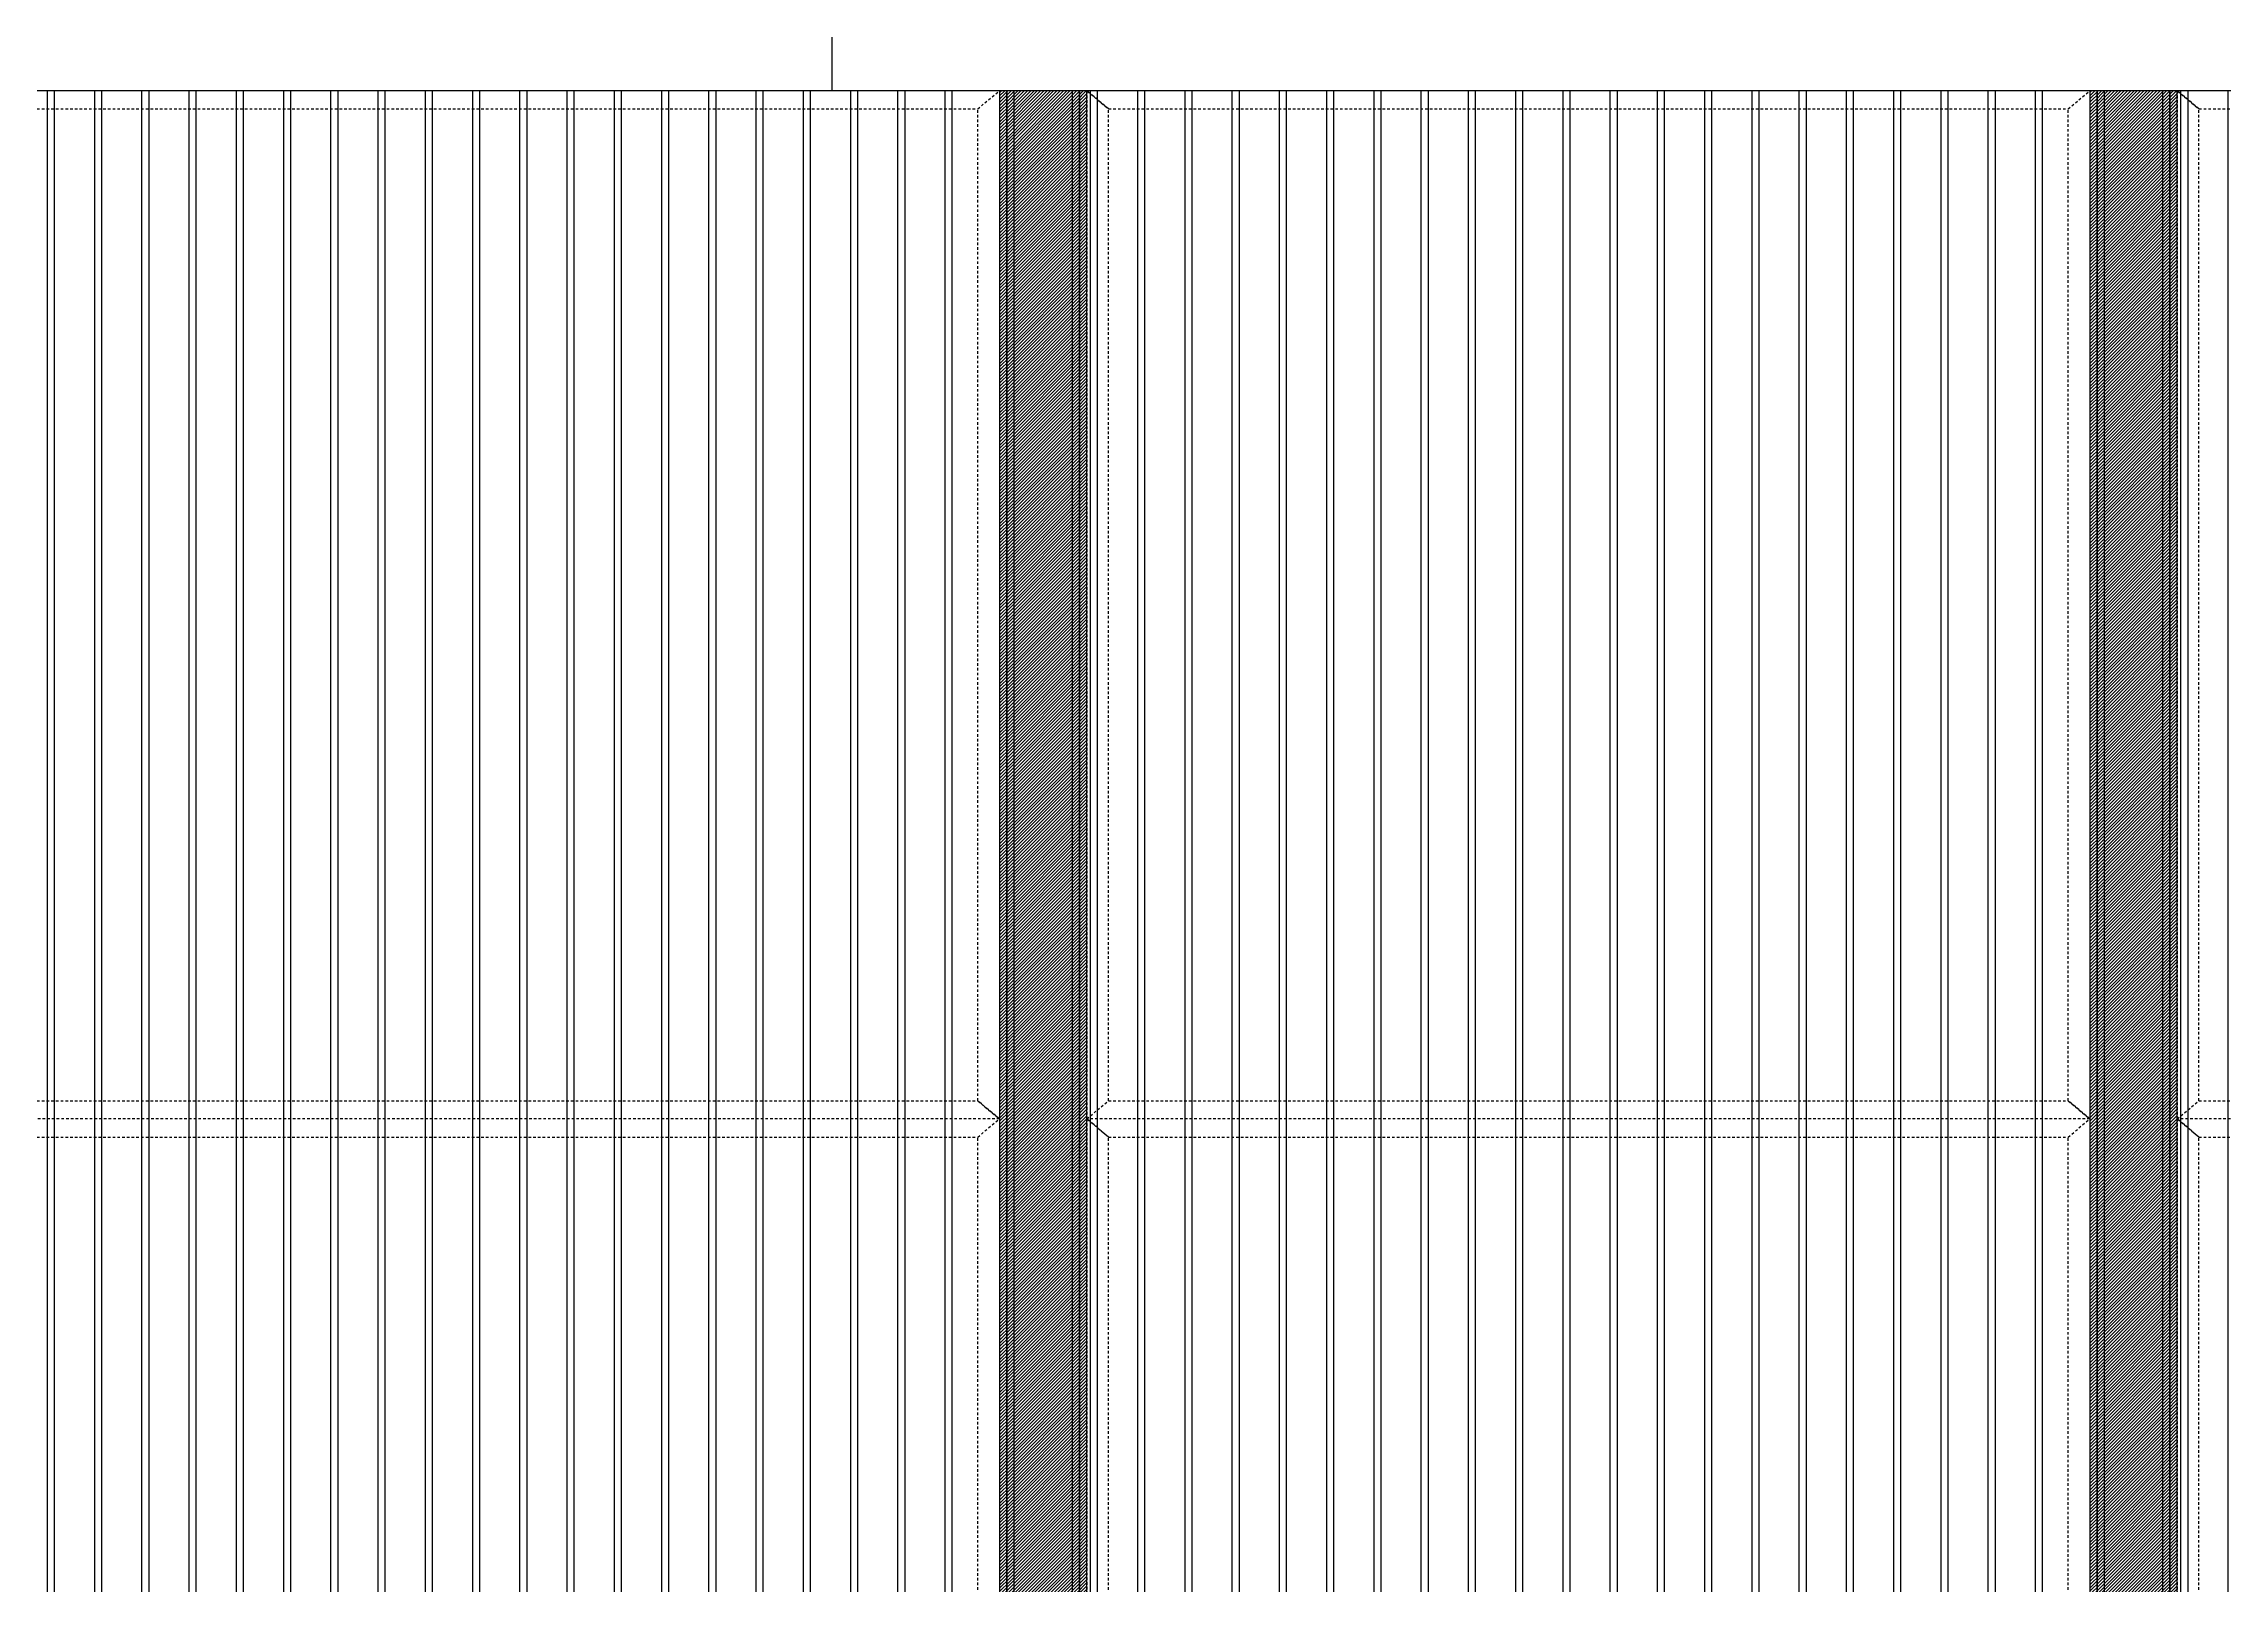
# Model space of a CAD drawing. Header units: millimetres. Extents: x 652937 to 1670132, y 1473552 to 2851037.
# Drawn here: x 821586 to 824586, y 1524885 to 1527005 of the extents above; entities that cross this region are included whole.
import ezdxf
from ezdxf.enums import TextEntityAlignment as Align
from ezdxf.xclip import XClip

# ---------------------------------------------------------------- set-up
doc = ezdxf.new("R2010")
doc.units = ezdxf.units.MM
doc.header["$XCLIPFRAME"] = 0
for name, pattern in [('TA_GL_005.00000', [13.75, 5, -1.25, 1.25, -1.25, 5]), ('TA_HL_001.00000', [6.5, 3.55, -2.95]), ('XKITLINE00', [0]), ('XKITLINE02', [4, 2, -2])]:
    doc.linetypes.add(name, pattern=pattern)
doc.layers.get('Defpoints').update_dxf_attribs({"color": 255})
doc.layers.add('000 - 0_HIDE_OBJ_FRAMING_DEF_SUB', color=1, linetype='Continuous', plot=False)
for name, color, linetype in [('000 - 0_SYM_DWG_GRID-BUBBLE_MAIN_COLOR_1', 3, 'Continuous'), ('000 - 0_SYM_DWG_GRIDLINE_MAIN_COLOR_251', 251, 'Continuous'), ('010 - ASPG_EXTR_MAIN_COLOR_2', 2, 'Continuous'), ('010 - ASPG_EXTR_WIPEOUT_', 250, 'Continuous'), ('010 - ASPG_FRAMING_MAIN_COLOR_1', 3, 'Continuous'), ('010 - ASPG_FRAMING_SUB_COLOR_2', 1, 'Continuous'), ('010 - ASPG_FRAMING_SUB_COLOR_3', 251, 'Continuous'), ('S-DIM', 7, 'Continuous')]:
    doc.layers.add(name, color=color, linetype=linetype)
doc.layers.add('000_AREA_ASPG_AREA_HATCH_', color=7, linetype='Continuous', true_color=0xff8700, plot=False)
doc.layers.add('000_AREA_ASPG_AREA_MAIN_COLOR_1', color=7, linetype='Continuous', true_color=0xff8700, plot=False)
for name, color, linetype, lineweight in [('A-230-M_FLOOR', 2, 'Continuous', 25), ('Bolt', 7, 'Continuous', 0), ('Part', 2, 'Continuous', 0)]:
    doc.layers.add(name, color=color, linetype=linetype, lineweight=lineweight)
doc.styles.add('Arial', font='arial.ttf')
doc.styles.add('TA', font='', dxfattribs={"height": 4.5})
doc.styles.get('TA').set_extended_font_data('Cordia New')
doc.dimstyles.new('Dim 40 - Cen', dxfattribs={"dimscale": 0.04, "dimtxt": 3, "dimasz": 1, "dimexe": 0, "dimexo": 1, "dimgap": 1.5, "dimtad": 1, "dimdec": 0, "dimlfac": 1000, "dimzin": 1, "dimdsep": 46, "dimtxsty": 'Arial', "dimblk": 'CEN1', "dimcen": 0.09, "dimclrd": 1, "dimclre": 49, "dimclrt": 3, "dimadec": 0, "dimazin": 0, "dimtfac": 1, "dimtdec": 0, "dimtix": 1, "dimtofl": 0, "dimtmove": 2, "dimatfit": 3, "dimfxl": 1, "dimtfill": 1, "dimtolj": 1, "dimtzin": 0, "dimarcsym": 1})

# ---------------------------------------------------------------- blocks, each defined once
blk = doc.blocks.new('*U6169')
at = {"layer": '000 - 0_SYM_DWG_GRIDLINE_MAIN_COLOR_251', "linetype": 'ByBlock', "ltscale": 5}
blk.add_line((16, 0), (-308.662, 0), dxfattribs=at)
at = {"style": 'TA', "flags": 1}
blk.add_attdef('LOCATION', (6, -6), '', height=4.5, rotation=270, dxfattribs=at)
at = {"layer": '000 - 0_SYM_DWG_GRID-BUBBLE_MAIN_COLOR_1', "style": 'Arial'}
blk.add_attdef('GRID-HEAD', text='', height=4, rotation=90, dxfattribs=at).set_placement((50, 0), align=Align.MIDDLE_CENTER)
blk = doc.blocks.new('*U6164')
at = {"layer": '000 - 0_SYM_DWG_GRIDLINE_MAIN_COLOR_251', "linetype": 'ByBlock', "ltscale": 5}
blk.add_line((200, 0), (-30071, 0), dxfattribs=at)
at = {"style": 'TA', "flags": 1}
blk.add_attdef('LOCATION', (6, -6), '', height=4.5, rotation=270, dxfattribs=at)
blk = doc.blocks.new('W-1-PP18-ST_ENT3_REV02_20260413-044638_PP18_ENT3_ELE2-DIMS-2')
at = {"color": 6, "linetype": 'TA_GL_005.00000', "rotation": 180}
blk.add_blockref('*U6164', (-7244, 114420), dxfattribs=at)
at = {"layer": '000 - 0_SYM_DWG_GRIDLINE_MAIN_COLOR_251', "color": 6, "xscale": 50, "yscale": 50, "zscale": 50, "rotation": 270}
blk.add_blockref('*U6169', (0, 100920), dxfattribs=at)
blk = doc.blocks.new('GM_Louver Grill Vertical Z1 - Z Profile-V141-ENT 3 ELE-4 Sheet')
at = {"layer": '000 - 0_HIDE_OBJ_FRAMING_DEF_SUB'}
blk.add_line((187463.5, 105550), (187463.5, 114870), dxfattribs=at)
blk = doc.blocks.new('E4')
at = {"layer": '000 - 0_HIDE_OBJ_FRAMING_DEF_SUB'}
for points in [[(-1563166.2, 114870), (-1564666.2, 114870), (-1564666.2, 105550), (-1563166.2, 105550)], [(-1563166.2, 114870), (-1561666.2, 114870), (-1561666.2, 105550), (-1563166.2, 105550)], [(-1560166.2, 114870), (-1561666.2, 114870), (-1561666.2, 105550), (-1560166.2, 105550)], [(-1564616.2, 114820), (-1563216.2, 114820), (-1563216.2, 105600), (-1564616.2, 105600)], [(-1563116.2, 114820), (-1561716.2, 114820), (-1561716.2, 105600), (-1563116.2, 105600)], [(-1561616.2, 114820), (-1560216.2, 114820), (-1560216.2, 105600), (-1561616.2, 105600)]]:
    blk.add_lwpolyline(points, close=True, dxfattribs=at)
at = {"layer": '000 - 0_HIDE_OBJ_FRAMING_DEF_SUB', "color": 8}
for p in [(-1751929.7, 0), (-1751854.7, 0), (-1751779.7, 0), (-1751704.7, 0), (-1751629.7, 0), (-1751554.7, 0), (-1751479.7, 0), (-1751404.7, 0), (-1751329.7, 0), (-1751254.7, 0), (-1751179.7, 0), (-1751104.7, 0), (-1751029.7, 0), (-1750954.7, 0), (-1750879.7, 0), (-1750804.7, 0), (-1750729.7, 0), (-1750504.7, 0), (-1750429.7, 0), (-1750354.7, 0), (-1750279.7, 0), (-1750204.7, 0), (-1750129.7, 0), (-1750054.7, 0), (-1749979.7, 0), (-1749904.7, 0), (-1749829.7, 0), (-1749754.7, 0), (-1749679.7, 0), (-1749604.7, 0), (-1749529.7, 0), (-1749454.7, 0), (-1749379.7, 0), (-1749304.7, 0), (-1749229.7, 0), (-1749004.7, 0)]:
    blk.add_blockref('GM_Louver Grill Vertical Z1 - Z Profile-V141-ENT 3 ELE-4 Sheet', p, dxfattribs=at)
blk = doc.blocks.new('*A3534110')
at = {"layer": 'Part', "linetype": 'XKITLINE00', "lineweight": 0}
for p, q in [((616.947209, 162.330227), (616.947209, 162.430227)), ((616.947209, 162.430227), (619.147209, 162.430227)), ((619.147209, 162.330227), (616.947209, 162.330227)), ((619.147209, 162.330227), (619.147209, 162.430227)), ((619.147209, 162.430227), (619.147211, 162.430227)), ((619.147211, 162.330227), (619.147209, 162.330227))]:
    blk.add_line(p, q, dxfattribs=at)
at = {"layer": 'Part', "linetype": 'XKITLINE02', "lineweight": 0}
for p, q in [((616.947211, 162.330227), (616.947211, 162.430227)), ((619.147209, 162.430227), (619.147211, 162.430227)), ((619.147209, 162.330227), (619.147211, 162.330227)), ((619.147211, 162.330227), (619.147211, 162.430227))]:
    blk.add_line(p, q, dxfattribs=at)
blk = doc.blocks.new('*A3535111')
at = {"layer": 'Part', "linetype": 'XKITLINE00', "lineweight": 0}
for p, q in [((618.077209, 162.330227), (618.077209, 162.230227)), ((618.677209, 162.280227), (618.677209, 162.330227)), ((618.677209, 162.280227), (618.127209, 162.280227)), ((618.127209, 162.280227), (618.127209, 162.230227))]:
    blk.add_line(p, q, dxfattribs=at)
at = {"layer": 'Part', "linetype": 'XKITLINE02', "lineweight": 0}
for p, q in [((618.077209, 162.330227), (618.67721, 162.330227)), ((618.67721, 162.330227), (618.67721, 162.280227)), ((618.07721, 161.730227), (618.077209, 162.230227)), ((618.127209, 162.230227), (618.12721, 161.730227)), ((618.077209, 161.730227), (618.12721, 161.730227))]:
    blk.add_line(p, q, dxfattribs=at)
blk = doc.blocks.new('*A3537113')
at = {"layer": 'Bolt', "linetype": 'XKITLINE02', "lineweight": 0}
for p, q in [((618.20641, 162.030227), (617.77721, 162.030227)), ((618.07721, 162.100227), (618.01721, 162.100227)), ((618.12721, 162.200227), (618.07721, 162.200227)), ((618.07721, 161.960227), (618.01721, 161.960227)), ((618.12721, 161.860227), (618.07721, 161.860227))]:
    blk.add_line(p, q, dxfattribs=at)
blk = doc.blocks.new('*A3538114')
at = {"layer": 'Bolt'}
for points in [[(617.217, 162.43), (617.217, 162.33), (617.077, 162.33), (617.077, 162.43)], [(619.017, 162.43), (619.017, 162.33), (618.877, 162.33), (618.877, 162.43)]]:
    blk.add_hatch(color=256, dxfattribs=at).paths.add_polyline_path(points, flags=17)
at = {"layer": 'Bolt', "linetype": 'XKITLINE00', "lineweight": 0}
for p, q in [((617.077, 162.33), (617.077, 162.43)), ((617.147, 162.33), (617.147, 162.43)), ((617.217, 162.33), (617.217, 162.43)), ((618.877, 162.33), (618.877, 162.43)), ((618.947, 162.33), (618.947, 162.43)), ((619.017, 162.33), (619.017, 162.43))]:
    blk.add_line(p, q, dxfattribs=at)
blk = doc.blocks.new('*A3536112')
at = {"layer": 'Part', "linetype": 'XKITLINE00', "lineweight": 0}
for p, q in [((616.747209, 162.630227), (616.947209, 162.430227)), ((619.177209, 162.430227), (619.347209, 162.630227)), ((616.947209, 162.430227), (619.177211, 162.430227))]:
    blk.add_line(p, q, dxfattribs=at)
at = {"layer": 'Part', "linetype": 'XKITLINE02', "lineweight": 0}
for p, q in [((616.747209, 162.630227), (619.347211, 162.630227)), ((616.947211, 162.430227), (616.747211, 162.630227)), ((619.177211, 162.430227), (619.347211, 162.630227))]:
    blk.add_line(p, q, dxfattribs=at)
blk = doc.blocks.new('*A39504474')
at = {"layer": 'Bolt'}
for points in [[(9.007, -71.765), (9.007, -71.795), (8.937, -71.795), (8.937, -71.765)], [(9.007, -71.795), (9.007, -71.825), (8.937, -71.825), (8.937, -71.795)], [(9.307, -71.765), (9.307, -71.795), (9.237, -71.795), (9.237, -71.765)], [(9.307, -71.795), (9.307, -71.825), (9.237, -71.825), (9.237, -71.795)]]:
    blk.add_hatch(color=256, dxfattribs=at).paths.add_polyline_path(points, flags=17)
at = {"layer": 'Bolt', "linetype": 'XKITLINE00', "lineweight": 0}
for p, q in [((8.972, -71.865), (8.972, -71.65)), ((9.272, -71.865), (9.272, -71.65)), ((8.937, -71.795), (8.937, -71.765)), ((8.937, -71.825), (8.937, -71.795)), ((9.007, -71.795), (9.007, -71.765)), ((9.007, -71.825), (9.007, -71.795)), ((9.237, -71.795), (9.237, -71.765)), ((9.237, -71.825), (9.237, -71.795)), ((9.307, -71.795), (9.307, -71.765)), ((9.307, -71.825), (9.307, -71.795))]:
    blk.add_line(p, q, dxfattribs=at)
blk = doc.blocks.new('*A39564480')
at = {"layer": 'Part', "linetype": 'XKITLINE00', "lineweight": 0}
for p, q in [((8.871897, -71.825099), (8.871897, -71.795099)), ((9.372017, -71.825099), (8.871897, -71.825099)), ((9.371897, -71.825099), (9.371897, -71.795099)), ((9.372017, -71.825099), (9.371897, -71.825099)), ((9.372017, -71.795099), (9.372017, -71.825099))]:
    blk.add_line(p, q, dxfattribs=at)
at = {"layer": 'Part', "linetype": 'XKITLINE02', "lineweight": 0}
for p, q in [((9.372017, -71.795099), (8.871897, -71.795099)), ((8.872017, -71.825099), (8.872017, -71.795099)), ((9.371897, -71.795099), (9.372017, -71.795099))]:
    blk.add_line(p, q, dxfattribs=at)
blk = doc.blocks.new('*A40434567')
at = {"layer": 'Part', "linetype": 'XKITLINE00', "lineweight": 0}
for p, q in [((19.356876, -71.975099), (19.356876, -71.825099)), ((19.356876, -71.825099), (19.386876, -71.825099)), ((19.386876, -71.975099), (19.386876, -71.825099)), ((19.386996, -72.325099), (19.386996, -71.825099)), ((19.356966, -72.325099), (19.356876, -71.975099)), ((19.356876, -71.975099), (19.386876, -71.975099)), ((19.386876, -71.975099), (19.386966, -72.325099)), ((19.356996, -72.325099), (19.356966, -72.325099)), ((19.356966, -72.325099), (19.386996, -72.325099))]:
    blk.add_line(p, q, dxfattribs=at)
at = {"layer": 'Part', "linetype": 'XKITLINE02', "lineweight": 0}
for p, q in [((19.356876, -71.825099), (19.356996, -71.825099)), ((19.356996, -71.825099), (19.356996, -72.325099)), ((19.386876, -71.825099), (19.386996, -71.825099)), ((19.386996, -71.825099), (19.386876, -71.825099))]:
    blk.add_line(p, q, dxfattribs=at)
blk = doc.blocks.new('*A40574581')
at = {"layer": 'Part', "linetype": 'XKITLINE00', "lineweight": 0}
for p, q in [((9.106897, -71.975099), (9.106897, -71.825099)), ((9.106897, -71.825099), (9.136897, -71.825099)), ((9.136897, -71.975099), (9.136897, -71.825099)), ((9.137017, -72.325099), (9.137017, -71.825099)), ((9.106987, -72.325099), (9.106897, -71.975099)), ((9.106897, -71.975099), (9.136897, -71.975099)), ((9.136897, -71.975099), (9.136987, -72.325099)), ((9.107017, -72.325099), (9.106987, -72.325099)), ((9.106987, -72.325099), (9.137017, -72.325099))]:
    blk.add_line(p, q, dxfattribs=at)
at = {"layer": 'Part', "linetype": 'XKITLINE02', "lineweight": 0}
for p, q in [((9.106897, -71.825099), (9.107017, -71.825099)), ((9.107017, -71.825099), (9.107017, -72.325099)), ((9.136897, -71.825099), (9.137017, -71.825099)), ((9.137017, -71.825099), (9.136897, -71.825099))]:
    blk.add_line(p, q, dxfattribs=at)
blk = doc.blocks.new('*A40594583')
at = {"layer": 'Bolt'}
for points in [[(19.257, -71.765), (19.257, -71.795), (19.187, -71.795), (19.187, -71.765)], [(19.257, -71.795), (19.257, -71.825), (19.187, -71.825), (19.187, -71.795)], [(19.557, -71.765), (19.557, -71.795), (19.487, -71.795), (19.487, -71.765)], [(19.557, -71.795), (19.557, -71.825), (19.487, -71.825), (19.487, -71.795)]]:
    blk.add_hatch(color=256, dxfattribs=at).paths.add_polyline_path(points, flags=17)
at = {"layer": 'Bolt', "linetype": 'XKITLINE00', "lineweight": 0}
for p, q in [((19.222, -71.865), (19.222, -71.65)), ((19.522, -71.865), (19.522, -71.65)), ((19.187, -71.795), (19.187, -71.765)), ((19.187, -71.825), (19.187, -71.795)), ((19.257, -71.795), (19.257, -71.765)), ((19.257, -71.825), (19.257, -71.795)), ((19.487, -71.795), (19.487, -71.765)), ((19.487, -71.825), (19.487, -71.795)), ((19.557, -71.795), (19.557, -71.765)), ((19.557, -71.825), (19.557, -71.795))]:
    blk.add_line(p, q, dxfattribs=at)
blk = doc.blocks.new('*A40654589')
at = {"layer": 'Part', "linetype": 'XKITLINE00', "lineweight": 0}
for p, q in [((19.121876, -71.825099), (19.121876, -71.795099)), ((19.621996, -71.825099), (19.121876, -71.825099)), ((19.621876, -71.825099), (19.621876, -71.795099)), ((19.621996, -71.825099), (19.621876, -71.825099)), ((19.621996, -71.795099), (19.621996, -71.825099))]:
    blk.add_line(p, q, dxfattribs=at)
at = {"layer": 'Part', "linetype": 'XKITLINE02', "lineweight": 0}
for p, q in [((19.621996, -71.795099), (19.121876, -71.795099)), ((19.121996, -71.825099), (19.121996, -71.795099)), ((19.621876, -71.795099), (19.621996, -71.795099))]:
    blk.add_line(p, q, dxfattribs=at)
blk = doc.blocks.new('*A40804604')
at = {"layer": 'Part', "linetype": 'XKITLINE00', "lineweight": 0}
for p, q in [((7.497034, -71.470099), (20.997055, -71.470099)), ((7.497034, -71.470099), (7.497034, -71.795099)), ((20.99706, -71.470099), (20.997055, -71.470099)), ((20.997055, -71.470099), (20.997055, -71.795099)), ((20.997145, -71.470099), (20.997139, -71.470099)), ((20.997139, -71.470099), (20.997139, -71.765099)), ((7.497034, -71.795099), (20.997055, -71.795099)), ((20.997145, -71.765099), (20.997145, -71.795099))]:
    blk.add_line(p, q, dxfattribs=at)
at = {"layer": 'Part', "linetype": 'XKITLINE02', "lineweight": 0}
for p, q in [((7.49704, -71.765099), (7.49704, -71.470099)), ((7.497118, -71.765099), (7.497118, -71.470099)), ((7.497124, -71.795099), (7.497124, -71.470099)), ((20.997055, -71.470099), (20.997145, -71.470099)), ((20.99706, -71.765099), (20.99706, -71.470099)), ((20.997145, -71.470099), (20.997145, -71.765099)), ((7.49704, -71.765099), (20.997139, -71.765099)), ((20.997055, -71.795099), (20.997145, -71.795099)), ((20.997055, -71.795099), (20.997145, -71.795099)), ((20.997139, -71.765099), (20.99706, -71.765099))]:
    blk.add_line(p, q, dxfattribs=at)
blk = doc.blocks.new('W-1-PP18-ST_ENT3_REV02_20260413-214324_PP18_ENT3_SE_ELE4-1')
at = {"layer": 'A-230-M_FLOOR', "color": 4, "lineweight": 9}
for points in [[(-1085, 102450), (-1085, 114420), (-835, 114420), (-835, 102450)], [(1915, 102450), (1915, 114420), (2165, 114420), (2165, 102450)]]:
    blk.add_lwpolyline(points, dxfattribs=at)
at = {"layer": 'Part', "linetype": 'XKITLINE00', "lineweight": 0}
for p, q in [((-3835, 114420), (8200, 114420)), ((-835, 113820), (1915, 113820))]:
    blk.add_line(p, q, dxfattribs=at)
at = {"layer": 'Part', "linetype": 'XKITLINE02', "lineweight": 0}
for p, q in [((-538, 113780), (-538, 110735)), ((-538, 113780), (-538, 110735)), ((-532, 113780), (-532, 110735)), ((-532, 113780), (-532, 110735)), ((-485, 113780), (-485, 113780)), ((-485, 113780), (-485, 113780)), ((1612, 113780), (1612, 110735)), ((1612, 113780), (1612, 110735)), ((1618, 113780), (1618, 110735)), ((1618, 113780), (1618, 110735)), ((1665, 113780), (1665, 113780)), ((1665, 113780), (1665, 113780))]:
    blk.add_line(p, q, dxfattribs=at)
at = {"layer": 'Part', "linetype": 'XKITLINE00', "lineweight": 0}
for points in [[(-485, 110735), (-485, 113780), (-585, 113780), (-585, 110735)], [(1665, 110735), (1665, 113780), (1565, 113780), (1565, 110735)]]:
    blk.add_lwpolyline(points, close=True, dxfattribs=at)
blk.add_blockref('E4', (1563456.2, 0))
at = {"lineweight": 0}
for name, p, xscale, yscale, zscale in [('*A3536112', (-62341.2, 97557), 100, 100, 100), ('*A3536112', (-60191.2, 97557), 100, 100, 100), ('*A3534110', (-62339.7, 97557), 100, 100, 100), ('*A3538114', (-62339.7, 97557), 100, 100, 100), ('*A3535111', (-62339.7, 97557), 100, 100, 100), ('*A3534110', (-60189.7, 97557), 100, 100, 100), ('*A3538114', (-60189.7, 97557), 100, 100, 100), ('*A3535111', (-60189.7, 97557), 100, 100, 100), ('*A3537113', (-62339.7, 97557), 100, 100, 100), ('*A3537113', (-60189.7, 97557), 100, 100, 100), ('*A40804604', (-2309.4, 127339), 200, 200, 200), ('*A39564480', (-2359.4, 127339), 200, 200, 200), ('*A39504474', (-2359.4, 127339), 200, 200, 200), ('*A40654589', (-2259.4, 127339), 200, 200, 200), ('*A40594583', (-2259.4, 127339), 200, 200, 200), ('*A40574581', (-2359.4, 127339), 200, 200, 200), ('*A40434567', (-2259.4, 127339), 200, 200, 200)]:
    blk.add_blockref(name, p, dxfattribs=dict(at, xscale=xscale, yscale=yscale, zscale=zscale))
blk = doc.blocks.new('*A39514475')
at = {"layer": 'Part', "linetype": 'XKITLINE00', "lineweight": 0}
for p, q in [((8.572017, -67.770099), (8.572017, -67.720099)), ((8.572017, -67.720099), (9.672017, -67.720099)), ((8.572017, -67.770099), (9.672128, -67.770099)), ((9.672017, -67.770099), (9.672017, -67.720099)), ((9.672128, -67.770099), (9.672128, -67.720099))]:
    blk.add_line(p, q, dxfattribs=at)
at = {"layer": 'Part', "linetype": 'XKITLINE02', "lineweight": 0}
for p, q in [((8.572128, -67.770099), (8.572128, -67.720099)), ((9.672128, -67.720099), (9.672017, -67.720099)), ((9.672017, -67.720099), (9.672128, -67.720099))]:
    blk.add_line(p, q, dxfattribs=at)
blk = doc.blocks.new('*A39524476')
at = {"layer": 'Part', "linetype": 'XKITLINE00', "lineweight": 0}
for p, q in [((9.137042, -67.770099), (9.137042, -67.820099)), ((9.162042, -67.795099), (9.162042, -67.820099)), ((9.162042, -67.795099), (9.437042, -67.795099)), ((9.162103, -67.795099), (9.162103, -67.820099)), ((9.437042, -67.795099), (9.437042, -67.770099)), ((9.437103, -67.795099), (9.437103, -67.770099))]:
    blk.add_line(p, q, dxfattribs=at)
at = {"layer": 'Part', "linetype": 'XKITLINE02', "lineweight": 0}
for p, q in [((9.137042, -67.770099), (9.437103, -67.770099)), ((9.137103, -68.070099), (9.137103, -67.770099)), ((9.437103, -67.795099), (9.437042, -67.795099)), ((9.437042, -67.795099), (9.437103, -67.795099)), ((9.137042, -67.820099), (9.137042, -68.070099)), ((9.162042, -67.820099), (9.162042, -68.070099)), ((9.162103, -67.820099), (9.162103, -68.070099)), ((9.137042, -68.070099), (9.162103, -68.070099))]:
    blk.add_line(p, q, dxfattribs=at)
blk = doc.blocks.new('*A39534477')
at = {"layer": 'Part', "linetype": 'XKITLINE00', "lineweight": 0}
for p, q in [((8.471997, -67.620099), (8.572017, -67.720099)), ((9.771997, -67.620099), (9.672017, -67.720099)), ((9.672128, -67.720099), (9.772148, -67.620099)), ((8.572017, -67.720099), (9.672017, -67.720099))]:
    blk.add_line(p, q, dxfattribs=at)
at = {"layer": 'Part', "linetype": 'XKITLINE02', "lineweight": 0}
for p, q in [((8.472148, -67.620099), (8.471997, -67.620099)), ((8.471997, -67.620099), (9.772148, -67.620099)), ((8.572128, -67.720099), (8.472148, -67.620099)), ((9.672017, -67.720099), (9.672128, -67.720099)), ((9.672017, -67.720099), (9.672128, -67.720099))]:
    blk.add_line(p, q, dxfattribs=at)
blk = doc.blocks.new('*A39544478')
at = {"layer": 'Bolt', "linetype": 'XKITLINE02', "lineweight": 0}
for p, q in [((9.067473, -67.945099), (9.282073, -67.945099)), ((9.107066, -67.910099), (9.137066, -67.910099)), ((9.137053, -67.910099), (9.162053, -67.910099)), ((9.10708, -67.980099), (9.13708, -67.980099)), ((9.137092, -67.980099), (9.162092, -67.980099))]:
    blk.add_line(p, q, dxfattribs=at)
blk = doc.blocks.new('*A39554479')
at = {"layer": 'Bolt'}
for points in [[(8.687, -67.77), (8.687, -67.72), (8.757, -67.72), (8.757, -67.77)], [(9.487, -67.77), (9.487, -67.72), (9.557, -67.72), (9.557, -67.77)]]:
    blk.add_hatch(color=256, dxfattribs=at).paths.add_polyline_path(points, flags=17)
at = {"layer": 'Bolt', "linetype": 'XKITLINE00', "lineweight": 0}
for p, q in [((8.687, -67.72), (8.687, -67.77)), ((8.722, -67.72), (8.722, -67.77)), ((8.757, -67.72), (8.757, -67.77)), ((9.487, -67.72), (9.487, -67.77)), ((9.522, -67.72), (9.522, -67.77)), ((9.557, -67.72), (9.557, -67.77))]:
    blk.add_line(p, q, dxfattribs=at)
blk = doc.blocks.new('*A40474571')
at = {"layer": 'Part', "linetype": 'XKITLINE00', "lineweight": 0}
for p, q in [((6.121892, -83.220099), (6.121892, -64.620099)), ((6.121892, -64.620099), (7.371892, -64.620099)), ((7.371892, -83.220099), (7.371892, -64.620099)), ((7.372293, -67.620099), (7.372293, -83.220099)), ((7.371892, -83.220099), (6.121892, -83.220099))]:
    blk.add_line(p, q, dxfattribs=at)
at = {"layer": 'Part', "linetype": 'XKITLINE02', "lineweight": 0}
for p, q in [((6.122293, -83.220099), (6.122293, -64.620099)), ((7.371892, -64.620099), (7.372293, -64.620099)), ((7.371892, -64.620099), (7.372293, -64.620099)), ((7.372293, -64.620099), (7.372293, -67.620099)), ((7.372293, -83.220099), (7.371892, -83.220099)), ((7.371892, -83.220099), (7.372293, -83.220099))]:
    blk.add_line(p, q, dxfattribs=at)
blk = doc.blocks.new('*A40494573')
at = {"layer": 'Part', "linetype": 'XKITLINE00', "lineweight": 0}
for p, q in [((8.872022, -67.820099), (8.87203, -67.820099)), ((8.872022, -67.820099), (8.872022, -71.470099)), ((8.872022, -67.820099), (9.37203, -67.820099)), ((9.372022, -67.820099), (9.372022, -71.470099)), ((9.372115, -67.820099), (9.372115, -71.470099)), ((9.372123, -67.820099), (9.372115, -67.820099)), ((8.872022, -71.825099), (8.872022, -78.970099)), ((9.372022, -71.795099), (9.372022, -78.970099)), ((9.372115, -71.795099), (9.372115, -78.970099)), ((8.872022, -79.325099), (8.872022, -83.020099)), ((9.372022, -79.295099), (9.372022, -83.020099)), ((9.372115, -79.295099), (9.372115, -83.020099)), ((8.872022, -83.020099), (8.87203, -83.020099)), ((8.872022, -83.020099), (9.37203, -83.020099)), ((9.372115, -83.020099), (9.372123, -83.020099))]:
    blk.add_line(p, q, dxfattribs=at)
at = {"layer": 'Part', "linetype": 'XKITLINE02', "lineweight": 0}
for p, q in [((8.87203, -67.820099), (8.87203, -83.020099)), ((8.872115, -83.020099), (8.872115, -67.820099)), ((8.872115, -67.820099), (8.872123, -67.820099)), ((8.872123, -67.820099), (8.872123, -83.020099)), ((9.10703, -67.820099), (9.10703, -83.020099)), ((9.107115, -67.820099), (9.107115, -83.020099)), ((9.13703, -67.820099), (9.13703, -83.020099)), ((9.137115, -67.820099), (9.137115, -83.020099)), ((9.37203, -67.820099), (9.37203, -83.020099)), ((9.37203, -67.820099), (9.372115, -67.820099)), ((9.37203, -67.820099), (9.372123, -67.820099)), ((9.372123, -83.020099), (9.372123, -67.820099)), ((8.872022, -71.470099), (8.872022, -71.825099)), ((9.372022, -71.470099), (9.372022, -71.795099)), ((9.372115, -71.470099), (9.372115, -71.795099)), ((8.872022, -78.970099), (8.872022, -79.325099)), ((9.372022, -78.970099), (9.372022, -79.295099)), ((9.372115, -78.970099), (9.372115, -79.295099)), ((8.872123, -83.020099), (8.872115, -83.020099)), ((9.37203, -83.020099), (9.372115, -83.020099)), ((9.37203, -83.020099), (9.372123, -83.020099))]:
    blk.add_line(p, q, dxfattribs=at)
blk = doc.blocks.new('*A40604584')
at = {"layer": 'Part', "linetype": 'XKITLINE00', "lineweight": 0}
for p, q in [((18.821996, -67.770099), (18.821996, -67.720099)), ((18.821996, -67.720099), (19.921996, -67.720099)), ((18.821996, -67.770099), (19.922106, -67.770099)), ((19.921996, -67.770099), (19.921996, -67.720099)), ((19.922106, -67.770099), (19.922106, -67.720099))]:
    blk.add_line(p, q, dxfattribs=at)
at = {"layer": 'Part', "linetype": 'XKITLINE02', "lineweight": 0}
for p, q in [((18.822106, -67.770099), (18.822106, -67.720099)), ((19.922106, -67.720099), (19.921996, -67.720099)), ((19.921996, -67.720099), (19.922106, -67.720099))]:
    blk.add_line(p, q, dxfattribs=at)
blk = doc.blocks.new('*A40614585')
at = {"layer": 'Part', "linetype": 'XKITLINE00', "lineweight": 0}
for p, q in [((19.387021, -67.770099), (19.387021, -67.820099)), ((19.412021, -67.795099), (19.412021, -67.820099)), ((19.412021, -67.795099), (19.687021, -67.795099)), ((19.412081, -67.795099), (19.412081, -67.820099)), ((19.687021, -67.795099), (19.687021, -67.770099)), ((19.687081, -67.795099), (19.687081, -67.770099))]:
    blk.add_line(p, q, dxfattribs=at)
at = {"layer": 'Part', "linetype": 'XKITLINE02', "lineweight": 0}
for p, q in [((19.387021, -67.770099), (19.687081, -67.770099)), ((19.387081, -68.070099), (19.387081, -67.770099)), ((19.687081, -67.795099), (19.687021, -67.795099)), ((19.687021, -67.795099), (19.687081, -67.795099)), ((19.387021, -67.820099), (19.387021, -68.070099)), ((19.412021, -67.820099), (19.412021, -68.070099)), ((19.412081, -67.820099), (19.412081, -68.070099)), ((19.387021, -68.070099), (19.412081, -68.070099))]:
    blk.add_line(p, q, dxfattribs=at)
blk = doc.blocks.new('*A40624586')
at = {"layer": 'Part', "linetype": 'XKITLINE00', "lineweight": 0}
for p, q in [((18.721976, -67.620099), (18.821996, -67.720099)), ((20.021976, -67.620099), (19.921996, -67.720099)), ((19.922106, -67.720099), (20.022126, -67.620099)), ((18.821996, -67.720099), (19.921996, -67.720099))]:
    blk.add_line(p, q, dxfattribs=at)
at = {"layer": 'Part', "linetype": 'XKITLINE02', "lineweight": 0}
for p, q in [((18.722126, -67.620099), (18.721976, -67.620099)), ((18.721976, -67.620099), (20.022126, -67.620099)), ((18.822106, -67.720099), (18.722126, -67.620099)), ((19.921996, -67.720099), (19.922106, -67.720099)), ((19.921996, -67.720099), (19.922106, -67.720099))]:
    blk.add_line(p, q, dxfattribs=at)
blk = doc.blocks.new('*A40634587')
at = {"layer": 'Bolt', "linetype": 'XKITLINE02', "lineweight": 0}
for p, q in [((19.317451, -67.945099), (19.532051, -67.945099)), ((19.357044, -67.910099), (19.387044, -67.910099)), ((19.387031, -67.910099), (19.412031, -67.910099)), ((19.357058, -67.980099), (19.387058, -67.980099)), ((19.38707, -67.980099), (19.41207, -67.980099))]:
    blk.add_line(p, q, dxfattribs=at)
blk = doc.blocks.new('*A40644588')
at = {"layer": 'Bolt'}
for points in [[(18.937, -67.77), (18.937, -67.72), (19.007, -67.72), (19.007, -67.77)], [(19.737, -67.77), (19.737, -67.72), (19.807, -67.72), (19.807, -67.77)]]:
    blk.add_hatch(color=256, dxfattribs=at).paths.add_polyline_path(points, flags=17)
at = {"layer": 'Bolt', "linetype": 'XKITLINE00', "lineweight": 0}
for p, q in [((18.937, -67.72), (18.937, -67.77)), ((18.972, -67.72), (18.972, -67.77)), ((19.007, -67.72), (19.007, -67.77)), ((19.737, -67.72), (19.737, -67.77)), ((19.772, -67.72), (19.772, -67.77)), ((19.807, -67.72), (19.807, -67.77))]:
    blk.add_line(p, q, dxfattribs=at)
blk = doc.blocks.new('*A44785002')
at = {"layer": 'Part', "linetype": 'XKITLINE00', "lineweight": 0}
for p, q in [((-7.628107, -64.620099), (44.365166, -64.620099)), ((-7.628107, -67.620099), (44.365166, -67.620099))]:
    blk.add_line(p, q, dxfattribs=at)
blk = doc.blocks.new('*A45255049')
at = {"layer": 'Part', "linetype": 'XKITLINE00', "lineweight": 0}
for p, q in [((19.122001, -67.820099), (19.122009, -67.820099)), ((19.122001, -67.820099), (19.122001, -71.470099)), ((19.122001, -67.820099), (19.622009, -67.820099)), ((19.622001, -67.820099), (19.622001, -71.470099)), ((19.622093, -67.820099), (19.622093, -71.470099)), ((19.622101, -67.820099), (19.622093, -67.820099)), ((19.122001, -71.825099), (19.122001, -78.970099)), ((19.622001, -71.795099), (19.622001, -78.970099)), ((19.622093, -71.795099), (19.622093, -78.970099)), ((19.122001, -79.325099), (19.122001, -83.020099)), ((19.622001, -79.295099), (19.622001, -83.020099)), ((19.622093, -79.295099), (19.622093, -83.020099)), ((19.122001, -83.020099), (19.122009, -83.020099)), ((19.122001, -83.020099), (19.622009, -83.020099)), ((19.622093, -83.020099), (19.622101, -83.020099))]:
    blk.add_line(p, q, dxfattribs=at)
at = {"layer": 'Part', "linetype": 'XKITLINE02', "lineweight": 0}
for p, q in [((19.122009, -67.820099), (19.122009, -83.020099)), ((19.122093, -83.020099), (19.122093, -67.820099)), ((19.122093, -67.820099), (19.122101, -67.820099)), ((19.122101, -67.820099), (19.122101, -83.020099)), ((19.357009, -67.820099), (19.357009, -83.020099)), ((19.357093, -67.820099), (19.357093, -83.020099)), ((19.387009, -67.820099), (19.387009, -83.020099)), ((19.387093, -67.820099), (19.387093, -83.020099)), ((19.622009, -67.820099), (19.622009, -83.020099)), ((19.622009, -67.820099), (19.622093, -67.820099)), ((19.622009, -67.820099), (19.622101, -67.820099)), ((19.622101, -83.020099), (19.622101, -67.820099)), ((19.122001, -71.470099), (19.122001, -71.825099)), ((19.622001, -71.470099), (19.622001, -71.795099)), ((19.622093, -71.470099), (19.622093, -71.795099)), ((19.122001, -78.970099), (19.122001, -79.325099)), ((19.622001, -78.970099), (19.622001, -79.295099)), ((19.622093, -78.970099), (19.622093, -79.295099)), ((19.122101, -83.020099), (19.122093, -83.020099)), ((19.622009, -83.020099), (19.622093, -83.020099)), ((19.622009, -83.020099), (19.622101, -83.020099))]:
    blk.add_line(p, q, dxfattribs=at)
blk = doc.blocks.new('CEN1')
at = {"color": 1}
for p, q in [((1.5, 0), (-1.5, 0)), ((0, 1.5), (0, -1.5))]:
    blk.add_line(p, q, dxfattribs=at)
at = {"color": 3}
blk.add_circle((0, 0), 0.75, dxfattribs=at)
blk = doc.blocks.new('*D6713')
at = {"layer": 'Defpoints', "color": 0, "transparency": 16777216}
for p in [(-1434, 114086.1), (-1434, 114027.7), (-1084.9, 114027.7)]:
    blk.add_point(p, dxfattribs=at)
at = {"layer": 'S-DIM', "color": 49, "lineweight": -2, "transparency": 16777216}
for p, q in [((-1434, 114027.8), (-1434, 114086.1)), ((-1084.9, 114027.8), (-1084.9, 114086.1))]:
    blk.add_line(p, q, dxfattribs=at)
at = {"layer": 'S-DIM', "color": 1, "lineweight": -2, "transparency": 16777216}
blk.add_line((-1085, 114086.1), (-1433.9, 114086.1), dxfattribs=at)
at = {"layer": 'S-DIM', "color": 1, "lineweight": -2, "transparency": 16777216, "xscale": 0.04, "yscale": 0.04, "zscale": 0.04, "rotation": 180}
blk.add_blockref('CEN1', (-1434, 114086.1), dxfattribs=at)
at = {"layer": 'S-DIM', "color": 1, "lineweight": -2, "transparency": 16777216, "xscale": 0.04, "yscale": 0.04, "zscale": 0.04}
blk.add_blockref('CEN1', (-1084.9, 114086.1), dxfattribs=at)
at = {"layer": 'S-DIM', "color": 3, "transparency": 16777216, "insert": (-1259.4, 114086.2), "char_height": 0.12, "attachment_point": 5, "style": 'Arial', "bg_fill": 3, "box_fill_scale": 1.1, "bg_fill_color": 256, "bg_fill_true_color": 13158600, "bg_fill_transparency": 0}
blk.add_mtext('\\A1;349059', dxfattribs=at)
blk = doc.blocks.new('*D6712')
at = {"layer": 'Defpoints', "color": 0, "transparency": 16777216}
for p in [(-485, 114123.3), (-834.9, 114041.5), (-485, 114041.5)]:
    blk.add_point(p, dxfattribs=at)
at = {"layer": 'S-DIM', "color": 49, "lineweight": -2, "transparency": 16777216}
for p, q in [((-834.9, 114041.5), (-834.9, 114123.3)), ((-485, 114041.5), (-485, 114123.3))]:
    blk.add_line(p, q, dxfattribs=at)
at = {"layer": 'S-DIM', "color": 1, "lineweight": -2, "transparency": 16777216}
blk.add_line((-834.9, 114123.3), (-485, 114123.3), dxfattribs=at)
at = {"layer": 'S-DIM', "color": 1, "lineweight": -2, "transparency": 16777216, "xscale": 0.04, "yscale": 0.04, "zscale": 0.04, "rotation": 180}
blk.add_blockref('CEN1', (-834.9, 114123.3), dxfattribs=at)
at = {"layer": 'S-DIM', "color": 1, "lineweight": -2, "transparency": 16777216, "xscale": 0.04, "yscale": 0.04, "zscale": 0.04}
blk.add_blockref('CEN1', (-485, 114123.3), dxfattribs=at)
at = {"layer": 'S-DIM', "color": 3, "transparency": 16777216, "insert": (-659.9, 114123.4), "char_height": 0.12, "attachment_point": 5, "style": 'Arial', "bg_fill": 3, "box_fill_scale": 1.1, "bg_fill_color": 256, "bg_fill_true_color": 13158600, "bg_fill_transparency": 0}
blk.add_mtext('\\A1;349945', dxfattribs=at)
blk = doc.blocks.new('*D6707')
at = {"layer": 'Defpoints', "color": 0, "transparency": 16777216}
for p in [(1915.1, 114094.7), (1565, 114045.6), (1915.1, 114045.6)]:
    blk.add_point(p, dxfattribs=at)
at = {"layer": 'S-DIM', "color": 49, "lineweight": -2, "transparency": 16777216}
for p, q in [((1565, 114045.7), (1565, 114094.7)), ((1915.1, 114045.7), (1915.1, 114094.7))]:
    blk.add_line(p, q, dxfattribs=at)
at = {"layer": 'S-DIM', "color": 1, "lineweight": -2, "transparency": 16777216}
blk.add_line((1565.1, 114094.7), (1915, 114094.7), dxfattribs=at)
at = {"layer": 'S-DIM', "color": 1, "lineweight": -2, "transparency": 16777216, "xscale": 0.04, "yscale": 0.04, "zscale": 0.04, "rotation": 180}
blk.add_blockref('CEN1', (1565, 114094.7), dxfattribs=at)
at = {"layer": 'S-DIM', "color": 1, "lineweight": -2, "transparency": 16777216, "xscale": 0.04, "yscale": 0.04, "zscale": 0.04}
blk.add_blockref('CEN1', (1915.1, 114094.7), dxfattribs=at)
at = {"layer": 'S-DIM', "color": 3, "transparency": 16777216, "insert": (1740.1, 114094.8), "char_height": 0.12, "attachment_point": 5, "style": 'Arial', "bg_fill": 3, "box_fill_scale": 1.1, "bg_fill_color": 256, "bg_fill_true_color": 13158600, "bg_fill_transparency": 0}
blk.add_mtext('\\A1;350059', dxfattribs=at)
blk = doc.blocks.new('*U6720')
blk.add_wipeout([(50, 0), (1450, 0), (1450, 8482), (50, 8482)]).dxf.layer = '010 - ASPG_EXTR_WIPEOUT_'
at = {"layer": '010 - ASPG_EXTR_MAIN_COLOR_2'}
for points in [[(129.8, 0), (140, 0), (140, 8482), (129.8, 8482)], [(194.8, 0), (205, 0), (205, 8482), (194.8, 8482)], [(259.8, 0), (270, 0), (270, 8482), (259.8, 8482)], [(324.8, 0), (335, 0), (335, 8482), (324.8, 8482)], [(389.8, 0), (400, 0), (400, 8482), (389.8, 8482)], [(454.8, 0), (465, 0), (465, 8482), (454.8, 8482)], [(519.8, 0), (530, 0), (530, 8482), (519.8, 8482)], [(584.8, 0), (595, 0), (595, 8482), (584.8, 8482)], [(649.8, 0), (660, 0), (660, 8482), (649.8, 8482)], [(714.8, 0), (725, 0), (725, 8482), (714.8, 8482)], [(779.8, 0), (790, 0), (790, 8482), (779.8, 8482)], [(844.8, 0), (855, 0), (855, 8482), (844.8, 8482)], [(909.8, 0), (920, 0), (920, 8482), (909.8, 8482)], [(974.8, 0), (985, 0), (985, 8482), (974.8, 8482)], [(1039.8, 0), (1050, 0), (1050, 8482), (1039.8, 8482)], [(1104.8, 0), (1115, 0), (1115, 8482), (1104.8, 8482)], [(1169.8, 0), (1180, 0), (1180, 8482), (1169.8, 8482)], [(1234.8, 0), (1245, 0), (1245, 8482), (1234.8, 8482)], [(1299.8, 0), (1310, 0), (1310, 8482), (1299.8, 8482)], [(1364.8, 0), (1375, 0), (1375, 8482), (1364.8, 8482)]]:
    blk.add_lwpolyline(points, close=True, dxfattribs=at)
at = {"layer": '010 - ASPG_FRAMING_SUB_COLOR_2'}
blk.add_lwpolyline([(50, 0), (1450, 0), (1450, 8482), (50, 8482)], close=True, dxfattribs=at)
for points in [[(-50, 0), (50, 0), (50, 8482), (-50, 8482)], [(1450, 0), (1550, 0), (1550, 8482), (1450, 8482)]]:
    blk.add_wipeout(points).dxf.layer = '010 - ASPG_EXTR_WIPEOUT_'
at = {"layer": '010 - ASPG_EXTR_MAIN_COLOR_2'}
blk.add_lwpolyline([(64.8, 0), (75, 0), (75, 8482), (64.8, 8482)], close=True, dxfattribs=at)
at = {"layer": '010 - ASPG_FRAMING_MAIN_COLOR_1'}
for points in [[(-50, 0), (-40, 0), (-40, 8482), (-50, 8482)], [(40, 0), (50, 0), (50, 8482), (40, 8482)], [(1450, 0), (1460, 0), (1460, 8482), (1450, 8482)], [(1540, 0), (1550, 0), (1550, 8482), (1540, 8482)]]:
    blk.add_lwpolyline(points, close=True, dxfattribs=at)
at = {"layer": '010 - ASPG_FRAMING_SUB_COLOR_2'}
for points in [[(-50, 0), (50, 0), (50, 8482), (-50, 8482)], [(1450, 0), (1550, 0), (1550, 8482), (1450, 8482)]]:
    blk.add_lwpolyline(points, close=True, dxfattribs=at)
blk = doc.blocks.new('*U8802')
at = {"layer": '010 - ASPG_FRAMING_SUB_COLOR_3', "linetype": 'ByBlock'}
for points in [[(0, 0), (0, 1380), (25, 1350), (25, 30), (0, 0)], [(1413.7, 1380), (0, 1380), (25, 1350), (1388.7, 1350)], [(1413.7, 0), (1413.7, 1380), (1388.7, 1350), (1388.7, 30), (1413.7, 0)], [(25, 30), (1388.7, 30), (1413.7, 0), (0, 0), (25, 30)]]:
    blk.add_lwpolyline(points, close=True, dxfattribs=at)
blk = doc.blocks.new('*U8821')
at = {"layer": '000_AREA_ASPG_AREA_HATCH_', "transparency": 33554539}
h = blk.add_hatch(dxfattribs=at)
h.set_pattern_fill('ANSI31', color=256)
h.set_pattern_definition([(45, (-24.4354, 8456.1105), (-2.245064, 2.245064), [])])
h.paths.add_polyline_path([(-60, 0), (60, 0), (60, 8482), (-60, 8482)])
at = {"layer": '000_AREA_ASPG_AREA_MAIN_COLOR_1'}
blk.add_lwpolyline([(-60, 0), (60, 0), (60, 8482), (-60, 8482)], close=True, dxfattribs=at)
blk = doc.blocks.new('W-1-PP18-ST_ENT3_REV02_20260413-214457_PP18_ENT3_SE_ELE4-2')
at = {"lineweight": 0, "xscale": 200, "yscale": 200, "zscale": 200}
for name in ['*A44785002', '*A40474571', '*A39534477', '*A39514475', '*A39554479', '*A40624586', '*A40604584', '*A40644588', '*A40494573', '*A39544478', '*A39524476', '*A45255049', '*A40634587', '*A40614585', '*A40804604', '*A39504474', '*A40594583', '*A39564480', '*A40654589', '*A40574581', '*A40434567']:
    blk.add_blockref(name, (-2309.3778, 127344.0198), dxfattribs=at)
at = {"layer": 'S-DIM', "color": 4}
for base, p1, p2, picture, middle in [((-484.9744, 114123.3236), (-834.9192, 114041.4605), (-484.9744, 114041.4605), '*D6712', (-659.9468, 114123.4449)), ((1915.0808, 114094.6777), (1565.0214, 114045.622), (1915.0808, 114045.622), '*D6707', (1740.0511, 114094.799)), ((-1433.9786, 114086.1132), (-1084.9192, 114027.743), (-1433.9786, 114027.743), '*D6713', (-1259.4489, 114086.2346))]:
    dim = blk.add_linear_dim(base=base, p1=p1, p2=p2, dimstyle='Dim 40 - Cen', dxfattribs=at)
    dim.commit()
    dim.dimension.update_dxf_attribs({"geometry": picture, "text_midpoint": middle})

msp = doc.modelspace()

# ---------------------------------------------------------------- block references
at = {"color": 6}
msp.add_blockref('W-1-PP18-ST_ENT3_REV02_20260413-044638_PP18_ENT3_ELE2-DIMS-2', (822670.5264, 1412070.4203), dxfattribs=at)

# ---------------------------------------------------------------- next in the draw order: block references
ref = msp.add_blockref('W-1-PP18-ST_ENT3_REV02_20260413-214324_PP18_ENT3_SE_ELE4-1', (822670.5264, 1412070.4203), dxfattribs=at)
XClip(ref).set_block_clipping_path([(-8921.6742467015, 100922), (26429.9241350386, 117178.2602934372)])

# ---------------------------------------------------------------- next in the draw order: block references
ref = msp.add_blockref('W-1-PP18-ST_ENT3_REV02_20260413-214457_PP18_ENT3_SE_ELE4-2', (822670.5264, 1412070.4203), dxfattribs=at)
XClip(ref).set_block_clipping_path([(-8921.6742467015, 100922), (26429.9241350386, 117178.2602934372)])

# ---------------------------------------------------------------- next in the draw order: block references
msp.add_blockref('*U6720', (824460.5264, 1518458.4203))

# ---------------------------------------------------------------- next in the draw order: block references
msp.add_blockref('*U6720', (822960.5264, 1518458.4203))

# ---------------------------------------------------------------- next in the draw order: block references
for name, p in [('*U6720', (821460.5264, 1518458.4203)), ('*U8821', (824460.5264, 1518458.4203))]:
    msp.add_blockref(name, p)
at = {"linetype": 'TA_HL_001.00000', "rotation": 90}
for p in [(825900.5264, 1525526.7537), (825900.5264, 1524113.087)]:
    msp.add_blockref('*U8802', p, dxfattribs=at)

# ---------------------------------------------------------------- next in the draw order: block references
for p in [(822900.5264, 1525526.7537), (824400.5264, 1525526.7537), (822900.5264, 1524113.087), (824400.5264, 1524113.087)]:
    msp.add_blockref('*U8802', p, dxfattribs=at)
msp.add_blockref('*U8821', (822960.5264, 1518458.4203))

doc.saveas('drawing.dxf')
